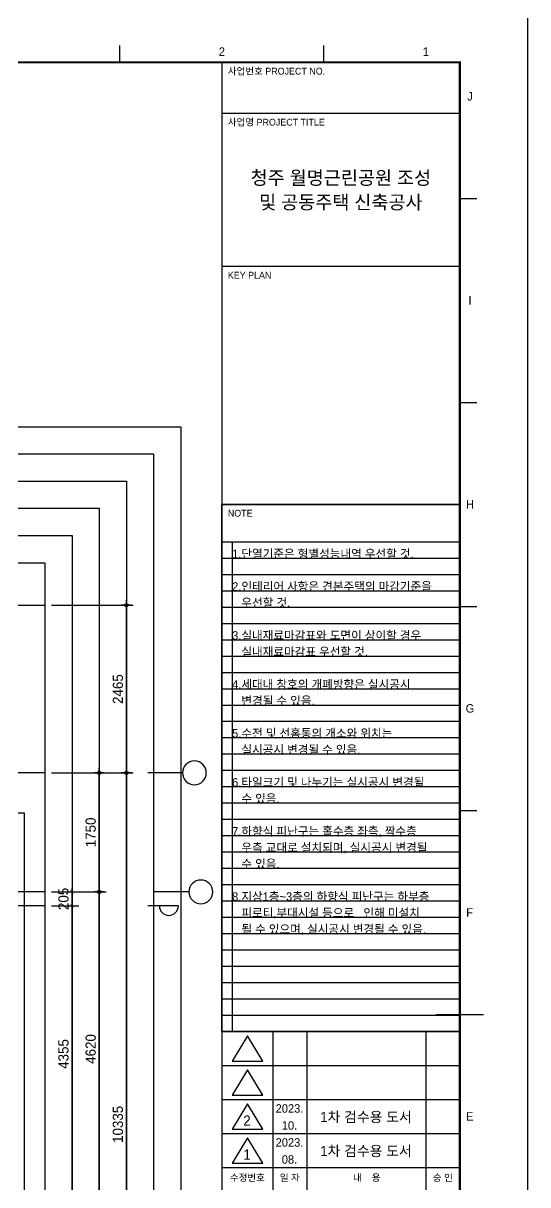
# Model space of a CAD drawing. Header units: millimetres. Extents: x -24416 to 92204, y -190080 to 23760.
# Drawn here: x 84781 to 92204, y -148034 to -130955 of the extents above; entities that cross this region are included whole.
import ezdxf
from ezdxf.enums import TextEntityAlignment as Align
from ezdxf.xclip import XClip

# ---------------------------------------------------------------- set-up
doc = ezdxf.new("R2010")
doc.units = ezdxf.units.MM
doc.header["$LTSCALE"] = 50
doc.header["$XCLIPFRAME"] = 0
doc.linetypes.add('AUDIT_D_220706163347-0', pattern=[0])
doc.linetypes.add('CEN', pattern=[62, 60, -1, 0, -1])
doc.layers.get('defpoints').update_dxf_attribs({"color": 139})
for name, color, linetype in [('A-치수', 7, 'AUDIT_D_220706163347-0'), ('AA-BORD-FORM', 7, 'Continuous'), ('AA-BORD-TEXT', 3, 'Continuous'), ('AA-XXXX-DIMS', 7, 'Continuous'), ('AA-XXXX-TEXT', 3, 'Continuous'), ('CEN_CON', 1, 'CEN'), ('CEN_WALL', 12, 'CEN'), ('DIM', 7, 'AUDIT_D_220706163347-0'), ('ELE3_CON', 7, 'Continuous'), ('sheet-안양진흥$0$AA-BORD-TEXT', 3, 'Continuous')]:
    doc.layers.add(name, color=color, linetype=linetype)
doc.layers.add('MC', color=135, linetype='Continuous', plot=False)
doc.styles.add('HAUD01', font='Dotum.ttf')
doc.styles.add('sheet-안양진흥$0$HAUD01', font='Dotum.ttf')
doc.styles.add('맑은고딕', font='malgun.ttf', dxfattribs={"width": 0.9})
doc.dimstyles.new('DIM-50', dxfattribs={"dimscale": 50, "dimtxt": 3, "dimasz": 1, "dimexe": 2, "dimexo": 2, "dimgap": 1, "dimtad": 1, "dimdec": 0, "dimzin": 0, "dimdsep": 46, "dimtxsty": '맑은고딕', "dimblk1": 'DIMDOT', "dimblk2": 'DIMDOT', "dimsah": 1, "dimcen": 0.09, "dimdle": 2, "dimclrd": 7, "dimclre": 7, "dimclrt": 3, "dimadec": 0, "dimazin": 0, "dimtfac": 1, "dimtdec": 0, "dimtix": 1, "dimtmove": 2, "dimatfit": 3, "dimldrblk": 'DIMDOT', "dimfxl": 1, "dimtolj": 1, "dimtzin": 0, "dimarcsym": 0})
doc.dimstyles.new('MCDIM-50', dxfattribs={"dimscale": 50, "dimtxt": 3, "dimasz": 1, "dimexe": 2, "dimexo": 2, "dimgap": 1, "dimtad": 1, "dimdec": 0, "dimzin": 0, "dimdsep": 46, "dimtxsty": '맑은고딕', "dimblk1": 'ARCHTICK', "dimblk2": 'ARCHTICK', "dimsah": 1, "dimcen": 0.09, "dimdle": 2, "dimclrd": 7, "dimclre": 7, "dimclrt": 3, "dimadec": 0, "dimazin": 0, "dimtfac": 1, "dimtdec": 0, "dimtix": 1, "dimtmove": 2, "dimatfit": 3, "dimldrblk": 'ARCHTICK', "dimfxl": 1, "dimtolj": 1, "dimtzin": 0, "dimarcsym": 0})

# ---------------------------------------------------------------- blocks, each defined once
blk = doc.blocks.new('U-131A(확장)2', base_point=(284085, -82263))
at = {"layer": 'CEN_CON'}
blk.add_line((314255, -71928), (304365, -71928), dxfattribs=at)
at = {"layer": 'CEN_WALL'}
blk.add_line((314255, -73678), (304995, -73678), dxfattribs=at)
at = {"layer": 'ELE3_CON'}
for p, q in [((313955, -72518), (311675, -72518)), ((313955, -82263), (313955, -72518))]:
    blk.add_line(p, q, dxfattribs=at)
at = {"layer": 'MC'}
blk.add_line((314255, -73883), (304995, -73883), dxfattribs=at)
blk = doc.blocks.new('note')
at = {"layer": 'defpoints'}
blk.add_lwpolyline([(-2800, 6200), (0, 6200), (0, 0), (-2800, 0)], close=True, dxfattribs=at)
at = {"layer": 'AA-XXXX-TEXT', "style": 'HAUD01'}
for s, p in [('1.단열기준은 형별성능내역 우선할 것.', (-2680, 5568)), ('2.인테리어 사항은 견본주택의 마감기준을 ', (-2680, 5184)), ('   우선할 것.', (-2680, 4992)), ('3.실내재료마감표와 도면이 상이할 경우', (-2680, 4608)), ('   실내재료마감표 우선할 것.', (-2680, 4416)), ('4.세대내 창호의 개폐방향은 실시공시', (-2680, 4032)), ('   변경될 수 있음.', (-2680, 3840)), ('5.수전 및 선홈통의 개소와 위치는', (-2680, 3456)), ('   실시공시 변경될 수 있음.', (-2680, 3264)), ('6.타일크기 및 나누기는 실시공시 변경될', (-2680, 2880)), ('   수 있음.', (-2680, 2688)), ('7.하향식 피난구는 홀수층 좌측, 짝수층', (-2680, 2304)), ('   우측 교대로 설치되며, 실시공시 변경될', (-2680, 2112)), ('   수 있음.', (-2680, 1920)), ('8.지상1층~3층의 하향식 피난구는 하부층 ', (-2680, 1536)), ('   피로티,부대시설 등으로   인해 미설치', (-2680, 1344)), ('   될 수 있으며, 실시공시 변경될 수 있음. ', (-2680, 1152))]:
    blk.add_text(s, height=100, dxfattribs=at).set_placement(p)
blk = doc.blocks.new('DIMDOT')
at = {"layer": 'AA-XXXX-DIMS'}
for p, q in [((-1.5, 0), (1.5, 0)), ((0, -1.5), (0, 1.5))]:
    blk.add_line(p, q, dxfattribs=at)
for radius in [0.5, 0.25]:
    blk.add_circle((0, 0), radius, dxfattribs=at)
blk = doc.blocks.new('*D282')
at = {"layer": 'defpoints', "color": 0, "transparency": 16777216}
for p in [(34945, -167488), (35745, -167488), (34945, -172108)]:
    blk.add_point(p, dxfattribs=at)
at = {"layer": 'DIM', "color": 7, "lineweight": -2, "transparency": 16777216}
for p, q in [((35045, -167488), (35845, -167488)), ((35745, -172058), (35745, -167538)), ((35045, -172108), (35845, -172108))]:
    blk.add_line(p, q, dxfattribs=at)
at = {"layer": 'DIM', "color": 7, "lineweight": -2, "transparency": 16777216, "xscale": 50, "yscale": 50, "zscale": 50}
for p, rotation in [((35745, -167488), 90), ((35745, -172108), 270)]:
    blk.add_blockref('DIMDOT', p, dxfattribs=dict(at, rotation=rotation))
at = {"layer": 'DIM', "color": 3, "transparency": 16777216, "insert": (35620, -169798), "char_height": 150, "attachment_point": 5, "rotation": 90, "style": 'HAUD01'}
blk.add_mtext('\\A1;4620', dxfattribs=at)
blk = doc.blocks.new('*D283')
at = {"layer": 'defpoints', "color": 0, "transparency": 16777216}
for p in [(34945, -165738), (35745, -165738), (34945, -167488)]:
    blk.add_point(p, dxfattribs=at)
at = {"layer": 'DIM', "color": 7, "lineweight": -2, "transparency": 16777216}
for p, q in [((35045, -165738), (35845, -165738)), ((35745, -167438), (35745, -165788)), ((35045, -167488), (35845, -167488))]:
    blk.add_line(p, q, dxfattribs=at)
at = {"layer": 'DIM', "color": 7, "lineweight": -2, "transparency": 16777216, "xscale": 50, "yscale": 50, "zscale": 50}
for p, rotation in [((35745, -165738), 90), ((35745, -167488), 270)]:
    blk.add_blockref('DIMDOT', p, dxfattribs=dict(at, rotation=rotation))
at = {"layer": 'DIM', "color": 3, "transparency": 16777216, "insert": (35620, -166613), "char_height": 150, "attachment_point": 5, "rotation": 90, "style": 'HAUD01'}
blk.add_mtext('\\A1;1750', dxfattribs=at)
blk = doc.blocks.new('*D284')
at = {"layer": 'defpoints', "color": 0, "transparency": 16777216}
for p in [(34945, -163273), (36145, -163273), (34945, -165738)]:
    blk.add_point(p, dxfattribs=at)
at = {"layer": 'DIM', "color": 7, "lineweight": -2, "transparency": 16777216}
for p, q in [((35045, -163273), (36245, -163273)), ((36145, -165688), (36145, -163323)), ((35045, -165738), (36245, -165738))]:
    blk.add_line(p, q, dxfattribs=at)
at = {"layer": 'DIM', "color": 7, "lineweight": -2, "transparency": 16777216, "xscale": 50, "yscale": 50, "zscale": 50}
for p, rotation in [((36145, -163273), 90), ((36145, -165738), 270)]:
    blk.add_blockref('DIMDOT', p, dxfattribs=dict(at, rotation=rotation))
at = {"layer": 'DIM', "color": 3, "transparency": 16777216, "insert": (36020, -164506), "char_height": 150, "attachment_point": 5, "rotation": 90, "style": 'HAUD01'}
blk.add_mtext('\\A1;2465', dxfattribs=at)
blk = doc.blocks.new('*D285')
at = {"layer": 'defpoints', "color": 0, "transparency": 16777216}
for p in [(34945, -165738), (36145, -165738), (34945, -176073)]:
    blk.add_point(p, dxfattribs=at)
at = {"layer": 'DIM', "color": 7, "lineweight": -2, "transparency": 16777216}
for p, q in [((35045, -165738), (36245, -165738)), ((36145, -176023), (36145, -165788)), ((35045, -176073), (36245, -176073))]:
    blk.add_line(p, q, dxfattribs=at)
at = {"layer": 'DIM', "color": 7, "lineweight": -2, "transparency": 16777216, "xscale": 50, "yscale": 50, "zscale": 50}
for p, rotation in [((36145, -165738), 90), ((36145, -176073), 270)]:
    blk.add_blockref('DIMDOT', p, dxfattribs=dict(at, rotation=rotation))
at = {"layer": 'DIM', "color": 3, "transparency": 16777216, "insert": (36020, -170906), "char_height": 150, "attachment_point": 5, "rotation": 90, "style": 'HAUD01'}
blk.add_mtext('\\A1;10335', dxfattribs=at)
blk = doc.blocks.new('_ArchTick')
at = {"color": 0, "linetype": 'ByBlock', "const_width": 0.15}
blk.add_lwpolyline([(-0.5, -0.5), (0.5, 0.5)], dxfattribs=at)
blk = doc.blocks.new('*D290')
at = {"layer": 'defpoints', "color": 0, "linetype": 'ByBlock', "transparency": 16777216}
for p in [(34945, -167693), (35345, -167693), (34945, -172048)]:
    blk.add_point(p, dxfattribs=at)
at = {"layer": 'DIM', "color": 7, "linetype": 'ByBlock', "lineweight": -2, "transparency": 16777216}
for p, q in [((35045, -167693), (35445, -167693)), ((35345, -172148), (35345, -167593)), ((35045, -172048), (35445, -172048))]:
    blk.add_line(p, q, dxfattribs=at)
at = {"layer": 'DIM', "color": 7, "linetype": 'ByBlock', "lineweight": -2, "transparency": 16777216, "xscale": 50, "yscale": 50, "zscale": 50}
for p, rotation in [((35345, -167693), 90), ((35345, -172048), 270)]:
    blk.add_blockref('_ArchTick', p, dxfattribs=dict(at, rotation=rotation))
at = {"layer": 'DIM', "color": 3, "linetype": 'ByBlock', "transparency": 16777216, "insert": (35220, -169871), "char_height": 150, "attachment_point": 5, "rotation": 90, "style": 'HAUD01'}
blk.add_mtext('\\A1;4355', dxfattribs=at)
blk = doc.blocks.new('*D291')
at = {"layer": 'defpoints', "color": 0, "linetype": 'ByBlock', "transparency": 16777216}
for p in [(34945, -167488), (35345, -167488), (34945, -167693)]:
    blk.add_point(p, dxfattribs=at)
at = {"layer": 'DIM', "color": 7, "linetype": 'ByBlock', "lineweight": -2, "transparency": 16777216}
for p, q in [((35045, -167488), (35445, -167488)), ((35345, -167488), (35345, -167438)), ((35345, -167693), (35345, -167488)), ((35045, -167693), (35445, -167693)), ((35345, -167693), (35345, -167743))]:
    blk.add_line(p, q, dxfattribs=at)
at = {"layer": 'DIM', "color": 7, "linetype": 'ByBlock', "lineweight": -2, "transparency": 16777216, "xscale": 50, "yscale": 50, "zscale": 50}
for p, rotation in [((35345, -167488), 270), ((35345, -167693), 90)]:
    blk.add_blockref('_ArchTick', p, dxfattribs=dict(at, rotation=rotation))
at = {"layer": 'DIM', "color": 3, "linetype": 'ByBlock', "transparency": 16777216, "insert": (35220, -167591), "char_height": 150, "attachment_point": 5, "rotation": 90, "style": 'HAUD01'}
blk.add_mtext('\\A1;205', dxfattribs=at)
blk = doc.blocks.new('중심')
at = {"layer": 'DIM'}
blk.add_line((-350, 0), (0, 0), dxfattribs=at)
blk.add_circle((-470, 0), 120, dxfattribs=at)
blk = doc.blocks.new('XR-FORM 청주월명')
at = {"layer": 'AA-BORD-FORM', "color": 2}
for p, q in [((721, 577), (721, 582)), ((781, 577), (781, 582)), ((751, 577), (751, 17)), ((821, 537), (826, 537)), ((821, 477), (826, 477)), ((821, 417), (826, 417)), ((821, 357), (826, 357)), ((814, 297), (828, 297))]:
    blk.add_line(p, q, dxfattribs=at)
at = {"layer": 'AA-BORD-FORM', "color": 3}
for p, q in [((821, 562), (751, 562)), ((821, 517), (751, 517)), ((821, 447), (751, 447)), ((751, 292), (821, 292)), ((766, 292), (766, 282)), ((776, 292), (776, 282)), ((811, 292), (811, 282)), ((751, 282), (821, 282)), ((766, 282), (766, 272)), ((776, 282), (776, 272)), ((811, 282), (811, 272)), ((751, 272), (821, 272)), ((766, 272), (766, 262)), ((776, 272), (776, 262)), ((811, 272), (811, 262)), ((751, 262), (821, 262)), ((766, 262), (766, 252)), ((776, 262), (776, 252)), ((811, 262), (811, 252)), ((751, 252), (821, 252)), ((766, 252), (766, 242)), ((776, 252), (776, 242)), ((811, 252), (811, 242))]:
    blk.add_line(p, q, dxfattribs=at)
at = {"layer": 'AA-BORD-FORM', "color": 1}
blk.add_lwpolyline([(0, 0), (841, 0), (841, 594), (0, 594)], close=True, dxfattribs=at)
at = {"layer": 'AA-BORD-FORM', "color": 2, "const_width": 0.682}
blk.add_lwpolyline([(21, 17), (21, 577), (821, 577), (821, 17)], close=True, dxfattribs=at)
at = {"layer": 'AA-BORD-FORM', "color": 7}
for points in [[(763, 283.24), (758.5, 290.74), (754, 283.24)], [(763, 273.24), (758.5, 280.74), (754, 273.24)], [(763, 263.24), (758.5, 270.74), (754, 263.24)], [(763, 253.24), (758.5, 260.74), (754, 253.24)], [(763, 253.24), (758.5, 260.74), (754, 253.24)]]:
    blk.add_lwpolyline(points, close=True, dxfattribs=at)
at = {"layer": 'defpoints'}
for p, q in [((751, 436), (821, 436)), ((754, 436), (754, 292)), ((751, 431.2), (821, 431.2)), ((751, 426.4), (821, 426.4)), ((751, 421.6), (821, 421.6)), ((751, 416.8), (821, 416.8)), ((751, 412), (821, 412)), ((751, 407.2), (821, 407.2)), ((751, 402.4), (821, 402.4)), ((751, 397.6), (821, 397.6)), ((751, 392.8), (821, 392.8)), ((751, 388), (821, 388)), ((751, 383.2), (821, 383.2)), ((751, 378.4), (821, 378.4)), ((751, 373.6), (821, 373.6)), ((751, 368.8), (821, 368.8)), ((751, 364), (821, 364)), ((751, 359.2), (821, 359.2)), ((751, 354.4), (821, 354.4)), ((751, 349.6), (821, 349.6)), ((751, 344.8), (821, 344.8)), ((751, 340), (821, 340)), ((751, 335.2), (821, 335.2)), ((751, 330.4), (821, 330.4)), ((751, 325.6), (821, 325.6)), ((751, 320.8), (821, 320.8)), ((751, 316), (821, 316)), ((751, 311.2), (821, 311.2)), ((751, 306.4), (821, 306.4)), ((751, 301.6), (821, 301.6)), ((751, 296.8), (821, 296.8))]:
    blk.add_line(p, q, dxfattribs=at)
at = {"layer": 'AA-BORD-TEXT', "color": 7, "style": 'HAUD01'}
for s, p in [('2', (751, 580.16)), ('1', (811, 580.12)), ('J', (824, 567)), ('I', (824, 507)), ('H', (824, 447)), ('G', (824, 387)), ('F', (823.89, 327)), ('E', (823.89, 267))]:
    blk.add_text(s, height=2.5, dxfattribs=at).set_placement(p, align=Align.MIDDLE_CENTER)
at = {"layer": 'AA-BORD-TEXT', "color": 3, "style": 'HAUD01'}
for s, p in [('사업번호 PROJECT NO.', (752.75, 573.4)), ('사업명 PROJECT TITLE', (752.75, 558.4)), ('KEY PLAN', (752.75, 513.4)), ('NOTE', (752.75, 443.4))]:
    blk.add_text(s, height=2, rotation=360, dxfattribs=at).set_placement(p)
for s, height, rotation, p in [('청주 월명근린공원 조성', 4, 360, (786, 543.05)), ('및 공동주택 신축공사', 4, 0, (786, 535.85)), ('수정번호', 2, 360, (758.5, 249)), ('일 자', 2, 360, (770.98, 249)), ('내    용', 2, 360, (793.62, 249)), ('승 인', 2, 360, (816.02, 249))]:
    blk.add_text(s, height=height, rotation=rotation, dxfattribs=at).set_placement(p, align=Align.MIDDLE_CENTER)
at = {"layer": 'sheet-안양진흥$0$AA-BORD-TEXT', "style": 'sheet-안양진흥$0$HAUD01'}
for s, height, p in [('2023.', 2.5, (770.89, 269.35)), ('2', 3, (758.39, 265.79)), ('1차 검수용 도서', 3, (793.39, 266.85)), ('10.', 2.5, (770.89, 264.35)), ('2023.', 2.5, (770.89, 259.35)), ('1', 3, (758.39, 255.79)), ('1차 검수용 도서', 3, (793.39, 256.85)), ('08.', 2.5, (770.89, 254.35))]:
    blk.add_text(s, height=height, dxfattribs=at).set_placement(p, align=Align.MIDDLE_CENTER)
blk = doc.blocks.new('DIM-1108')
at = {"layer": 'DIM'}
blk.add_lwpolyline([(36629.9, -167693.2, 1), (36909.9, -167693.2), (36459.9, -167693.2)], format="xyb", dxfattribs=at)
at = {"layer": 'A-치수', "xscale": -1.458333333333333, "yscale": 1.458333333333333, "zscale": 1.458333333333333}
for p in [(36459.9, -165738.2), (36554.9, -167488.2)]:
    blk.add_blockref('중심', p, dxfattribs=at)
at = {"layer": 'DIM'}
for base, p1, p2, override, picture, middle in [((36144.9, -163273.2), (34944.9, -165738.2), (34944.9, -163273.2), {"dimtxsty": 'HAUD01'}, '*D284', (36019.8, -164505.7)), ((35744.9, -165738.2), (34944.9, -167488.2), (34944.9, -165738.2), {"dimscale": 50, "dimtxsty": 'HAUD01'}, '*D283', (35619.8, -166613.2)), ((36144.9, -165738.2), (34944.9, -176073.2), (34944.9, -165738.2), {"dimscale": 50, "dimtxsty": 'HAUD01'}, '*D285', (36019.8, -170905.7)), ((35744.9, -167488.2), (34944.9, -172108.2), (34944.9, -167488.2), {"dimscale": 50, "dimtxsty": 'HAUD01'}, '*D282', (35619.8, -169798.2))]:
    dim = blk.add_linear_dim(base=base, p1=p1, p2=p2, angle=270, dimstyle='DIM-50', override=override, dxfattribs=at)
    dim.commit()
    dim.dimension.update_dxf_attribs({"geometry": picture, "text_midpoint": middle})
at = {"layer": 'DIM', "linetype": 'ByBlock'}
for base, p1, p2, picture, middle in [((35344.9, -167488.2), (34944.9, -167693.2), (34944.9, -167488.2), '*D291', (35219.8, -167590.7)), ((35344.9, -167693.2), (34944.9, -172048.2), (34944.9, -167693.2), '*D290', (35219.8, -169870.7))]:
    dim = blk.add_linear_dim(base=base, p1=p1, p2=p2, angle=270, dimstyle='MCDIM-50', override={"dimtxsty": 'HAUD01'}, dxfattribs=at)
    dim.commit()
    dim.dimension.update_dxf_attribs({"geometry": picture, "text_midpoint": middle})

msp = doc.modelspace()

# ---------------------------------------------------------------- linework, layer by layer
at = {"layer": 'CEN_CON'}
msp.add_line((74719, -139513), (85099, -139513), dxfattribs=at)
at = {"layer": 'defpoints'}
for points in [[(51583, -136888), (87099, -136888), (87099, -154613), (51583, -154613)], [(51983, -137288), (86699, -137288), (86699, -154213), (51983, -154213)], [(52383, -137688), (86299, -137688), (86299, -153813), (52383, -153813)], [(52783, -138088), (85899, -138088), (85899, -153413), (52783, -153413)], [(53183, -138488), (85499, -138488), (85499, -153013), (53183, -153013)], [(53583, -138888), (85099, -138888), (85099, -152613), (53583, -152613)]]:
    msp.add_lwpolyline(points, close=True, dxfattribs=at)

# ---------------------------------------------------------------- block references
msp.add_blockref('DIM-1108', (50154, 23760))
for name, p, xscale, yscale, zscale in [('XR-FORM 청주월명', (50154, -160380), 50, 50, 50), ('note', (91204, -145780), 1.25, 1.25, 1.25)]:
    msp.add_blockref(name, p, dxfattribs=dict(xscale=xscale, yscale=yscale, zscale=zscale))
ref = msp.add_blockref('U-131A(확장)2', (54929, -152313))
XClip(ref).set_block_clipping_path([(282739.2818310418, -82563.1562753955), (314255.3468844853, -68838.1562753955)])

doc.saveas('drawing.dxf')
